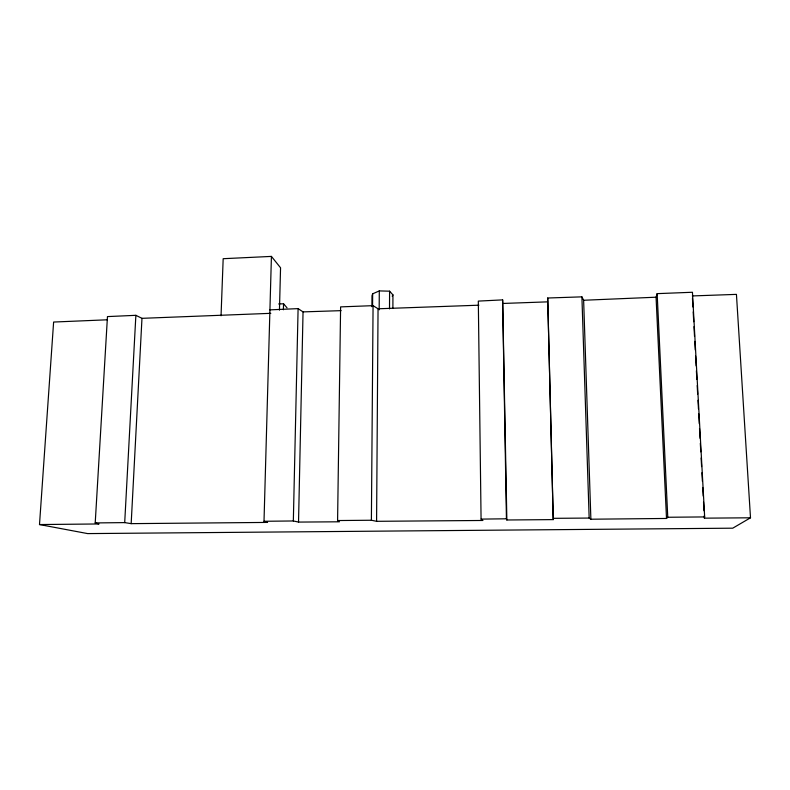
<?xml version="1.0" encoding="UTF-8"?>
<svg xmlns="http://www.w3.org/2000/svg" width="790" height="790" viewBox="0 0 790 790"><rect width="100%" height="100%" fill="white"/><g stroke="black" fill="none" stroke-linecap="round" stroke-linejoin="round"><path stroke-width="1.19" d="M389.51 308.91L389.589 291.184L379.299 290.908L372.663 293.811L371.991 295.737L371.902 306.708M392.887 308.307L392.936 294.868L389.589 291.184M372.574 306.066L372.663 293.811M666.513 518.457L656.065 297.208L657.152 293.643L692.445 292.26L704.66 516.927L667.767 517.262L666.513 518.457L590.88 519.218L583.632 300.259L581.904 296.852L547.707 298.008L553.237 519.613L506.854 519.988L502.638 299.884L478.315 301.099L481.071 519.109L482.907 520.472L376.583 521.311L371.389 520.245L373.068 305.661L340.609 306.885L337.587 520.541L339.424 521.795L298.531 522.081L293.337 520.966L264.008 521.282L271.424 256.404L223.175 258.705L221.042 315.793M376.583 521.311L378.045 308.781L373.068 305.661M379.17 309.828L379.299 290.908M293.337 520.966L298.097 308.623L269.904 309.868M298.531 522.081L303.044 311.892L298.097 308.623M279.453 310.164L280.559 267.79L271.424 256.404M283.393 309.769L283.551 303.775L278.673 303.962M553.237 519.613L547.707 298.008M264.008 521.282L267.573 522.417L131.17 523.642L141.973 318.331L135.87 315.319L107.46 316.593L95.215 522.931L99.017 523.958L39.5 524.55L53.621 322.043L107.331 319.792M131.17 523.642L124.702 522.605L135.87 315.319M692.326 295.934L736.438 294.374L750.5 517.796L704.394 518.161L704.66 516.927M392.205 296.23L392.936 294.868M750.5 517.796L732.735 528.184L87.641 533.596L39.5 524.55M583.632 300.259L656.065 297.208M141.973 318.331L270.812 313.324M503.072 303.449L547.559 301.859M378.045 308.781L478.888 305.197M303.044 311.892L341.112 310.648M481.071 519.109L506.43 518.793L506.854 519.988M95.215 522.931L124.702 522.605M337.587 520.541L371.389 520.245M553.464 518.329L589.162 518.062L590.88 519.218M283.551 303.775L287.037 307.833M692.465 298.393L692.929 306.984M693.195 311.892L693.729 321.718M693.995 326.625L694.529 336.451M694.795 341.359L695.259 349.96M695.595 356.093L696.128 365.918M696.395 370.826L696.859 379.427M697.195 385.56L697.659 394.161M697.995 400.293L698.459 408.894M698.725 413.802L699.259 423.628M699.525 428.536L700.058 438.361M700.325 443.269L700.799 451.86M701.125 458.003L701.599 466.594M701.925 472.736L702.399 481.327M702.725 487.469L703.199 496.061M703.525 502.203L703.999 510.794M704.265 515.702L704.394 518.161M657.152 293.643L667.767 517.262M581.904 296.852L589.162 518.062M502.638 299.884L506.43 518.793"/></g></svg>
